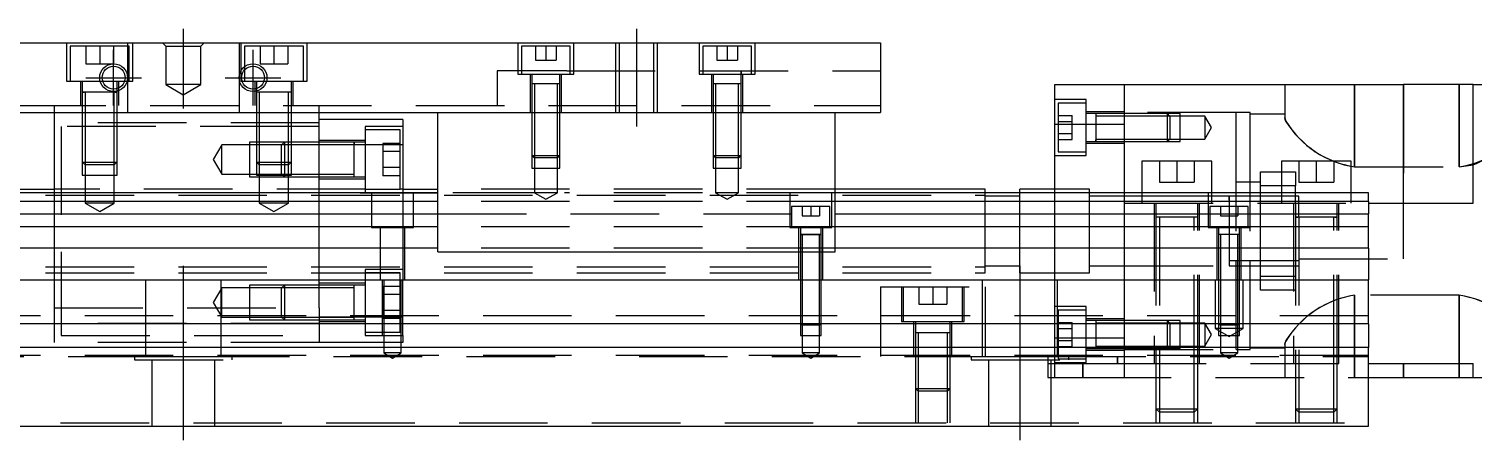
# Model space of a CAD drawing. Extents: x -10 to 540, y -253 to 102.
# Drawn here: x 147.8 to 355, y -223.3 to -164.3 of the extents above; entities that cross this region are included whole.
import ezdxf

# ---------------------------------------------------------------- set-up
doc = ezdxf.new("R2010")
doc.units = 0
doc.linetypes.add('CENTER', pattern=[50.8, 31.75, -6.35, 6.35, -6.35])
doc.linetypes.add('DASHED', pattern=[19.05, 12.7, -6.35])
doc.layers.get('0').update_dxf_attribs({"linetype": 'CONTINUOUS'})
doc.layers.add('CENTER', color=1, linetype='CENTER')

msp = doc.modelspace()

# ---------------------------------------------------------------- linework, layer by layer
at = {"color": 7, "linetype": 'CONTINUOUS'}
for p, q in [((70, -166.31), (270, -166.31)), ((270, -166.31), (270, -176.31)), ((185.500006, -173.41), (180.499994, -173.41)), ((295, -172.31), (305, -172.31)), ((295, -177.98029), (295, -172.31)), ((305, -172.31), (345, -172.31)), ((305, -187.81), (305, -172.31)), ((345, -189.31), (345, -172.31)), ((355, -172.31), (345, -172.31)), ((355, -189.31), (355, -172.31)), ((355, -172.31), (369, -172.31)), ((70, -176.31), (270, -176.31)), ((151.5, -187.81), (151.5, -176.31)), ((189.5, -187.81), (189.5, -176.31)), ((201.5, -177.31), (189.5, -177.31)), ((201.5, -177.31), (201.5, -187.81)), ((206.5, -196.31), (206.5, -176.31)), ((263.5, -196.31), (263.5, -176.31)), ((295, -177.98029), (305, -177.98029)), ((295, -187.81), (295, -177.98029)), ((317.5, -183.31), (307.5, -183.31)), ((307.5, -183.31), (307.5, -187.81)), ((317.5, -187.81), (317.5, -183.31)), ((337.5, -183.31), (327.5, -183.31)), ((327.5, -183.31), (327.5, -187.81)), ((337.5, -187.81), (337.5, -183.31)), ((133.5, -187.31), (151.5, -187.31)), ((206.5, -187.81), (133.5, -187.81)), ((201.5, -187.31), (206.5, -187.31)), ((285, -187.31), (263.5, -187.31)), ((340, -187.81), (263.5, -187.81)), ((285, -187.81), (285, -187.31)), ((290, -187.81), (290, -187.31)), ((295, -187.31), (290, -187.31)), ((320, -188.309994), (320, -189.31)), ((340, -189.062272), (340, -187.81)), ((206.5, -189.062272), (133.5, -189.062272)), ((340, -189.062272), (263.5, -189.062272)), ((321, -189.06), (320, -189.06)), ((320, -189.31), (320, -189.81)), ((324.5, -189.06), (321, -189.06)), ((327.5, -189.06), (324.5, -189.06)), ((329.5, -189.06), (327.5, -189.06)), ((330, -189.06), (329.5, -189.06)), ((340, -189.062272), (340, -190.83668)), ((340, -189.31), (355, -189.31)), ((133.5, -190.83668), (206.5, -190.83668)), ((263.5, -190.83668), (340, -190.83668)), ((320, -191.11), (320, -192.81)), ((335.500006, -191.31), (329.499994, -191.31)), ((335.500006, -191.31), (329.499994, -191.31)), ((335.500006, -191.31), (329.499994, -191.31)), ((340, -192.733076), (340, -190.83668)), ((206.5, -192.733076), (133.5, -192.733076)), ((340, -192.733076), (263.5, -192.733076)), ((321.500006, -193.81), (319.998804, -193.81)), ((320, -192.81), (320, -193.510038)), ((321.500006, -193.81), (321, -193.81)), ((340, -195.787372), (340, -192.733076)), ((206.5, -195.787372), (133.5, -195.787372)), ((206.5, -196.31), (263.5, -196.31)), ((340, -195.787372), (263.5, -195.787372)), ((340, -195.787372), (340, -200.31)), ((320, -197.56), (330, -197.56)), ((0, -200.31), (340, -200.31)), ((340, -206.61), (340, -200.31)), ((340, -206.61), (0, -206.61)), ((340, -206.61), (340, -210.01)), ((340, -210.01), (0, -210.01)), ((340, -221.31), (340, -210.01)), ((340, -212.31), (355, -212.31)), ((345, -214.31), (345, -212.31)), ((355, -214.31), (355, -212.31)), ((340, -214.31), (345, -214.31)), ((345, -214.31), (355, -214.31)), ((355, -214.31), (369, -214.31)), ((0, -221.31), (340, -221.31))]:
    msp.add_line(p, q, dxfattribs=at)
at = {"color": 3, "linetype": 'DASHED'}
for p, q in [((153.25, -166.31), (153.25, -171.81)), ((162.25, -166.81), (153.75, -166.81)), ((153.75, -166.81), (153.75, -171.81)), ((156, -166.81), (156, -169.31)), ((158, -166.81), (158, -169.31)), ((160, -166.81), (160, -169.31)), ((162, -166.31), (162, -176.31)), ((162.25, -171.81), (162.25, -166.81)), ((162.75, -171.81), (162.75, -166.31)), ((167.5, -166.81), (167, -166.31)), ((167.5, -166.81), (167.5, -172.31)), ((167.5, -166.81), (172.5, -166.81)), ((172.5, -166.81), (173, -166.31)), ((172.5, -172.31), (172.5, -166.81)), ((178, -166.31), (178, -176.31)), ((178.25, -166.31), (178.25, -171.81)), ((187.25, -166.81), (178.75, -166.81)), ((178.75, -166.81), (178.75, -169.74875)), ((181, -166.81), (181, -169.31)), ((183, -166.81), (183, -169.31)), ((185, -166.81), (185, -169.31)), ((187.25, -171.81), (187.25, -166.81)), ((187.75, -171.81), (187.75, -166.31)), ((218, -166.31), (218, -170.81)), ((225.5, -166.81), (218.5, -166.81)), ((218.5, -166.81), (218.5, -170.81)), ((220.5, -166.81), (220.5, -168.81)), ((222, -166.81), (222, -168.81)), ((223.5, -166.81), (223.5, -168.81)), ((225.5, -170.81), (225.5, -166.81)), ((226, -170.81), (226, -166.31)), ((232.000006, -166.31), (232.000006, -176.31)), ((232.5, -166.31), (232.5, -176.31)), ((237.5, -176.31), (237.5, -166.31)), ((237.999994, -176.31), (237.999994, -166.31)), ((244, -166.31), (244, -170.81)), ((251.5, -166.81), (244.5, -166.81)), ((244.5, -166.81), (244.5, -170.81)), ((246.5, -166.81), (246.5, -168.81)), ((248, -166.81), (248, -168.81)), ((249.5, -166.81), (249.5, -168.81)), ((251.5, -170.81), (251.5, -166.81)), ((252, -170.81), (252, -166.31)), ((156, -169.31), (158, -169.31)), ((158, -169.31), (160, -169.31)), ((178.75, -169.74875), (178.75, -170.232968)), ((181, -169.31), (183, -169.31)), ((183, -169.31), (185, -169.31)), ((220.5, -168.81), (222, -168.81)), ((222, -168.81), (223.5, -168.81)), ((246.5, -168.81), (248, -168.81)), ((248, -168.81), (249.5, -168.81)), ((153.25, -171.81), (162.75, -171.81)), ((155.25, -171.81), (155.25, -175.31)), ((155.5, -171.81), (155.5, -173.41)), ((160.5, -172.882418), (160.5, -171.81)), ((160.75, -175.31), (160.75, -171.81)), ((178.25, -171.81), (187.75, -171.81)), ((178.75, -170.232968), (178.75, -171.81)), ((180.25, -171.81), (180.25, -175.31)), ((180.5, -171.81), (180.5, -172.882418)), ((185.5, -173.41), (185.5, -171.81)), ((185.75, -175.31), (185.75, -171.81)), ((225, -170.31), (215, -170.31)), ((215, -170.31), (215, -175.31)), ((218, -170.81), (226, -170.81)), ((219.75, -170.81), (219.75, -176.31)), ((220, -170.81), (220, -172.21)), ((224, -172.21), (224, -170.81)), ((224.25, -176.31), (224.25, -170.81)), ((225, -170.31), (270, -170.31)), ((244, -170.81), (252, -170.81)), ((245.75, -170.81), (245.75, -176.31)), ((246, -170.81), (246, -172.21)), ((250, -170.81), (250, -170.31)), ((250, -170.31), (250, -170.81)), ((250, -172.21), (250, -170.81)), ((250.25, -176.31), (250.25, -170.81)), ((160.500006, -173.41), (155.499994, -173.41)), ((160.500006, -173.41), (155.499994, -173.41)), ((155.5, -173.405), (155.5, -173.41)), ((155.5, -173.41), (155.757448, -173.41)), ((155.757468, -173.41), (155.5, -173.41)), ((155.5, -173.41), (155.5, -173.415)), ((155.5, -173.41), (155.5, -175.31)), ((160.013852, -173.41), (155.757468, -173.41)), ((155.9, -173.41), (155.9, -175.31)), ((160.242552, -173.41), (160.013852, -173.41)), ((160.1, -175.31), (160.1, -173.41)), ((160.5, -173.41), (160.242552, -173.41)), ((160.242602, -173.41), (160.5, -173.41)), ((160.5, -173.246492), (160.5, -172.882418)), ((160.5, -173.41), (160.5, -173.246492)), ((160.5, -173.41), (160.5, -173.405)), ((160.5, -173.415), (160.5, -173.41)), ((160.5, -175.31), (160.5, -173.41)), ((172.5, -172.31), (167.5, -172.31)), ((167.5, -172.31), (170, -173.753376)), ((170, -173.753376), (172.5, -172.31)), ((180.5, -172.882418), (180.5, -173.246492)), ((180.5, -173.246492), (180.5, -173.41)), ((180.5, -173.405), (180.5, -173.41)), ((180.757468, -173.41), (180.5, -173.41)), ((180.5, -173.41), (180.5, -173.415)), ((180.5, -173.41), (180.5, -175.31)), ((185.242552, -173.41), (180.757468, -173.41)), ((180.9, -173.41), (180.9, -175.31)), ((185.1, -175.31), (185.1, -173.41)), ((185.5, -173.41), (185.242552, -173.41)), ((185.5, -173.41), (185.5, -173.405)), ((185.5, -173.415), (185.5, -173.41)), ((185.5, -175.31), (185.5, -173.41)), ((224.000006, -172.21), (219.999994, -172.21)), ((224.000006, -172.21), (219.999994, -172.21)), ((220, -172.205), (220, -172.21)), ((220.216708, -172.21), (220, -172.21)), ((220, -172.21), (220, -172.215)), ((220, -172.21), (220, -176.31)), ((223.783332, -172.21), (220.216708, -172.21)), ((220.35, -172.21), (220.35, -176.31)), ((223.65, -176.31), (223.65, -172.21)), ((224, -172.21), (223.783332, -172.21)), ((224, -172.21), (224, -172.205)), ((224, -172.215), (224, -172.21)), ((224, -176.31), (224, -172.21)), ((250.000006, -172.21), (245.999994, -172.21)), ((250.000006, -172.21), (245.999994, -172.21)), ((250.000006, -172.21), (245.999994, -172.21)), ((250.000006, -172.21), (245.999994, -172.21)), ((246, -172.205), (246, -172.21)), ((246.216708, -172.21), (246, -172.21)), ((246, -172.21), (246, -176.31)), ((246, -172.21), (246, -172.215)), ((249.783332, -172.21), (246.216708, -172.21)), ((246.35, -172.21), (246.35, -176.31)), ((249.65, -176.31), (249.65, -172.21)), ((250, -172.21), (249.783332, -172.21)), ((250, -172.21), (250, -172.205)), ((250, -176.31), (250, -172.21)), ((250, -172.215), (250, -172.21)), ((328, -172.31), (328, -177.044622)), ((338, -184.114212), (338, -172.31)), ((338, -172.31), (338, -184.114212)), ((345, -172.31), (345, -189.31)), ((353, -172.31), (353, -184.114212)), ((353, -184.114212), (353, -172.31)), ((70, -175.31), (270, -175.31)), ((151.5, -176.31), (151.5, -175.31)), ((155.5, -175.31), (155.5, -183.41)), ((155.500006, -175.31), (155.500006, -183.41)), ((155.9, -175.31), (155.9, -183.81)), ((160.1, -183.81), (160.1, -175.31)), ((160.499994, -183.41), (160.499994, -175.31)), ((160.5, -183.41), (160.5, -175.31)), ((180.5, -175.31), (180.5, -183.41)), ((180.500006, -175.31), (180.500006, -183.41)), ((180.9, -175.31), (180.9, -183.81)), ((185.1, -176.31), (185.1, -175.31)), ((185.499994, -176.31), (185.499994, -175.31)), ((185.5, -176.31), (185.5, -175.31)), ((189.5, -176.31), (189.5, -175.31)), ((299.5, -174.460758), (295, -174.460758)), ((295.5, -174.960758), (295.5, -178.460758)), ((299.5, -174.960758), (295.5, -174.960758)), ((299.5, -182.460758), (299.5, -174.460758)), ((189.5, -177.81), (151.5, -177.81)), ((185.1, -183.81), (185.1, -176.31)), ((185.499994, -183.410006), (185.499994, -176.31)), ((185.5, -183.41), (185.5, -176.31)), ((220, -176.31), (220, -182.46)), ((220.000006, -176.31), (220.000002, -182.46)), ((220.35, -176.31), (220.35, -182.81)), ((223.65, -182.81), (223.65, -176.31)), ((223.999998, -182.46), (223.999994, -176.31)), ((224, -182.46), (224, -176.31)), ((246, -176.31), (246, -182.46)), ((246.000006, -176.31), (246.000002, -182.46)), ((246.35, -176.31), (246.35, -182.81)), ((249.65, -182.81), (249.65, -176.31)), ((249.999998, -182.46), (249.999994, -176.31)), ((250, -182.46), (250, -176.31)), ((295.5, -176.728706), (297.5, -176.728706)), ((295.5, -177.594732), (297.5, -177.594732)), ((297.5, -177.594732), (297.5, -176.728706)), ((297.5, -179.326782), (297.5, -177.594732)), ((305, -176.210758), (299.5, -176.210758)), ((300.9, -176.460758), (299.5, -176.460758)), ((300.9, -176.460758), (300.895, -176.460758)), ((300.9, -176.460752), (300.9, -180.460762)), ((300.9, -176.460752), (300.9, -180.460762)), ((300.9, -176.460752), (300.9, -176.810758)), ((300.9, -176.460758), (300.9, -176.677426)), ((300.905, -176.460758), (300.9, -176.460758)), ((305, -176.460758), (300.9, -176.460758)), ((300.9, -176.677426), (300.9, -178.460758)), ((300.9, -176.810758), (300.9, -178.327714)), ((305, -176.810758), (300.9, -176.810758)), ((321, -176.31), (305, -176.31)), ((311.15, -176.460758), (305, -176.460758)), ((311.15, -176.460762), (305, -176.460762)), ((311.5, -176.810758), (305, -176.810758)), ((311.15, -178.460758), (311.15, -176.460758)), ((311.5, -176.810758), (311.15, -176.460758)), ((313, -176.460762), (311.15, -176.460762)), ((311.5, -176.810758), (311.5, -178.460758)), ((313, -176.810758), (311.5, -176.810758)), ((313, -180.460752), (313, -176.460762)), ((316.5, -176.810758), (313, -176.810758)), ((316.5, -176.810758), (316.5, -178.460758)), ((317.452628, -178.460758), (316.5, -176.810758)), ((321, -187.81), (321, -176.31)), ((323, -176.31), (321, -176.31)), ((323, -187.81), (323, -176.31)), ((328, -176.56), (323, -176.56)), ((328, -177.044622), (328.03311, -177.266202)), ((328.0406, -177.292522), (328, -177.044622)), ((328.03311, -177.266202), (328.13006, -177.52654)), ((328.159074, -177.587602), (328.0406, -177.292522)), ((152.5, -178.31), (152.5, -196.31)), ((185.1, -178.31), (152.5, -178.31)), ((185.5, -178.31), (185.1, -178.31)), ((189.5, -178.31), (185.5, -178.31)), ((196.1, -178.31), (196.1, -187.81)), ((201.5, -178.31), (196.1, -178.31)), ((198.65, -178.81), (196.1, -178.81)), ((199, -178.81), (198.65, -178.81)), ((201.1, -178.81), (199, -178.81)), ((201.1, -187.31), (201.1, -178.81)), ((295.5, -178.460758), (295.5, -181.960758)), ((295.5, -179.326782), (297.5, -179.326782)), ((295.5, -180.192808), (297.5, -180.192808)), ((297.5, -180.192808), (297.5, -179.326782)), ((300.9, -178.327714), (300.9, -178.593802)), ((300.9, -178.460758), (300.9, -180.460762)), ((300.9, -178.460758), (300.9, -180.460762)), ((300.9, -178.460758), (300.9, -180.24405)), ((300.9, -178.593802), (300.9, -180.110758)), ((300.9, -180.110758), (305, -180.110758)), ((305, -180.110758), (311.5, -180.110758)), ((311.15, -180.460758), (311.15, -178.460758)), ((311.15, -180.460758), (311.5, -180.110758)), ((311.5, -178.460758), (311.5, -180.110758)), ((311.5, -180.110758), (313, -180.110758)), ((313, -180.110758), (316.5, -180.110758)), ((316.5, -178.460758), (316.5, -180.110758)), ((316.5, -180.110758), (317.452628, -178.460758)), ((175.5, -180.96), (174.287564, -183.06)), ((175.5, -185.16), (175.5, -180.96)), ((179.5, -180.96), (175.5, -180.96)), ((184.5, -180.560002), (179.5, -180.560006)), ((179.5, -180.560006), (179.5, -185.559994)), ((184.1, -180.96), (179.5, -180.96)), ((184.5, -180.56), (184.1, -180.96)), ((184.1, -183.81), (184.1, -180.96)), ((185.1, -180.96), (184.1, -180.96)), ((184.5, -180.56), (184.5, -183.81)), ((185.1, -180.56), (184.5, -180.56)), ((185.1, -180.560006), (184.5, -180.560002)), ((185.5, -180.56), (185.1, -180.56)), ((185.5, -180.560006), (185.1, -180.560006)), ((185.5, -180.96), (185.1, -180.96)), ((189.5, -180.56), (185.5, -180.56)), ((189.5, -180.560006), (185.5, -180.560006)), ((189.5, -180.96), (185.5, -180.96)), ((196.1, -180.31), (189.5, -180.31)), ((194.505, -180.56), (189.5, -180.56)), ((195, -180.940684), (189.5, -180.940684)), ((194.5, -180.96), (189.5, -180.96)), ((195, -180.56), (194.495, -180.56)), ((194.5, -183.06), (194.5, -180.559994)), ((194.5, -185.560006), (194.5, -180.559994)), ((194.5, -180.96), (194.5, -180.559994)), ((194.5, -180.56), (194.5, -180.817448)), ((194.5, -180.817468), (194.5, -180.56)), ((194.5, -180.817468), (194.5, -180.56)), ((194.5, -182.909954), (194.5, -180.817468)), ((194.5, -185.16), (194.5, -180.96)), ((195.35, -180.56), (195, -180.56)), ((195.35, -180.940684), (195, -180.940684)), ((196.1, -180.56), (195.35, -180.56)), ((198.65, -180.940684), (195.35, -180.940684)), ((198.6, -180.750598), (198.6, -181.9053)), ((201.1, -180.750598), (198.6, -180.750598)), ((198.6, -181.9053), (198.6, -184.2147)), ((201.1, -181.9053), (198.6, -181.9053)), ((199, -180.940684), (198.65, -180.940684)), ((201.5, -180.940684), (199, -180.940684)), ((295.5, -181.960758), (299.5, -181.960758)), ((299.5, -180.460758), (300.905, -180.460758)), ((299.5, -180.710758), (305, -180.710758)), ((300.895, -180.460758), (305, -180.460758)), ((300.9, -180.24405), (300.9, -180.460758)), ((300.9, -180.24405), (300.9, -180.460758)), ((300.9, -180.460758), (300.9, -180.24409)), ((300.9, -180.460758), (300.9, -180.24409)), ((305, -180.460752), (311.15, -180.460752)), ((305, -180.460758), (311.15, -180.460758)), ((311.15, -180.460752), (313, -180.460752)), ((155.5, -183.41), (160.5, -183.41)), ((155.5, -183.41), (155.9, -183.81)), ((155.500006, -183.41), (155.500006, -185.31)), ((160.1, -183.81), (155.9, -183.81)), ((155.9, -183.81), (155.9, -185.31)), ((160.1, -183.81), (160.5, -183.41)), ((160.1, -185.31), (160.1, -183.81)), ((160.499994, -185.31), (160.499994, -183.41)), ((174.287564, -183.06), (175.5, -185.16)), ((180.5, -183.41), (185.5, -183.41)), ((180.5, -183.41), (180.9, -183.81)), ((180.500006, -183.41), (180.500006, -185.31)), ((185.1, -183.81), (180.9, -183.81)), ((180.9, -183.81), (180.9, -185.31)), ((184.1, -185.16), (184.1, -183.81)), ((184.5, -183.81), (184.5, -185.56)), ((185.1, -183.81), (185.5, -183.41)), ((185.1, -185.31), (185.1, -183.81)), ((185.499994, -185.31), (185.499994, -183.410006)), ((194.5, -185.302552), (194.5, -182.909954)), ((198.6, -184.2147), (198.6, -185.369402)), ((201.1, -184.2147), (198.6, -184.2147)), ((220, -182.46), (224, -182.46)), ((220, -182.46), (220.35, -182.81)), ((220.000002, -182.46), (220.000006, -184.31)), ((220.000006, -184.31), (223.999994, -184.31)), ((223.65, -182.81), (220.35, -182.81)), ((220.35, -182.81), (220.35, -184.31)), ((220.35, -184.31), (220.35, -187.81)), ((223.65, -182.81), (224, -182.46)), ((223.65, -184.31), (223.65, -182.81)), ((223.65, -187.81), (223.65, -184.31)), ((223.999994, -184.31), (223.999998, -182.46)), ((246, -182.46), (250, -182.46)), ((246, -182.46), (246.35, -182.81)), ((246.000002, -182.46), (246.000006, -184.31)), ((246.000006, -184.31), (249.999994, -184.31)), ((249.65, -182.81), (246.35, -182.81)), ((246.35, -182.81), (246.35, -184.31)), ((246.35, -184.31), (246.35, -187.81)), ((249.65, -182.81), (250, -182.46)), ((249.65, -184.31), (249.65, -182.81)), ((249.65, -187.81), (249.65, -184.31)), ((249.999994, -184.31), (249.999998, -182.46)), ((295, -182.460758), (299.5, -182.460758)), ((310, -183.31), (310, -186.31)), ((312.5, -183.31), (312.5, -186.31)), ((315, -183.31), (315, -186.31)), ((330, -183.31), (330, -186.31)), ((332.5, -183.31), (332.5, -186.31)), ((335, -183.31), (335, -186.31)), ((338, -184.114212), (353, -184.114212)), ((353, -184.114212), (355.000156, -183.8137)), ((155.500006, -185.31), (160.499994, -185.31)), ((155.9, -185.31), (155.9, -189.31)), ((160.1, -189.31), (160.1, -185.31)), ((175.5, -185.16), (179.5, -185.16)), ((179.5, -185.16), (184.1, -185.16)), ((179.5, -185.559994), (184.5, -185.559994)), ((180.500006, -185.31), (185.499994, -185.31)), ((180.9, -185.31), (180.9, -189.31)), ((184.1, -185.16), (189.5, -185.16)), ((184.1, -185.16), (184.5, -185.56)), ((184.1, -185.16), (189.5, -185.16)), ((184.5, -185.559994), (189.5, -185.559994)), ((184.5, -185.56), (189.5, -185.559998)), ((185.1, -189.31), (185.1, -185.31)), ((189.5, -185.16), (194.5, -185.16)), ((189.5, -185.559998), (194.505, -185.56)), ((189.5, -185.81), (196.1, -185.81)), ((194.495, -185.56), (196.1, -185.56)), ((194.5, -185.560006), (194.5, -185.16)), ((194.5, -185.56), (194.5, -185.302552)), ((201.1, -185.369402), (198.6, -185.369402)), ((310, -186.31), (312.5, -186.31)), ((312.5, -186.31), (315, -186.31)), ((324.5, -186.31), (321, -186.31)), ((324.5, -184.81), (327.5, -184.81)), ((324.5, -186.81), (324.5, -184.81)), ((327.5, -184.81), (329.5, -184.81)), ((329.5, -184.81), (329.5, -186.81)), ((330, -186.31), (332.5, -186.31)), ((332.5, -186.31), (335, -186.31)), ((55, -188.185), (285, -188.185)), ((196.1, -187.31), (151.5, -187.31)), ((151.5, -200.31), (151.5, -187.81)), ((189.5, -200.31), (189.5, -187.81)), ((195.35, -187.81), (206.5, -187.81)), ((196.1, -187.31), (201.1, -187.31)), ((197, -187.81), (197, -192.81)), ((221.35, -187.81), (198.65, -187.81)), ((201.5, -187.31), (201.1, -187.31)), ((201.5, -187.81), (201.5, -200.31)), ((203, -192.81), (203, -187.81)), ((263.5, -187.31), (206.5, -187.31)), ((223.65, -187.81), (220.35, -187.81)), ((220.35, -187.81), (222, -188.762628)), ((222, -188.762628), (223.65, -187.81)), ((263.5, -187.81), (224.65, -187.81)), ((249.65, -187.81), (246.35, -187.81)), ((246.35, -187.81), (248, -188.762628)), ((248, -188.762628), (249.65, -187.81)), ((257, -187.81), (257, -192.81)), ((263, -192.81), (263, -187.81)), ((285, -193.31), (285, -187.81)), ((290, -188.31), (285, -188.31)), ((290, -193.31), (290, -187.81)), ((300, -187.31), (295, -187.31)), ((295, -200.31), (295, -187.81)), ((300, -187.81), (300, -187.31)), ((300, -193.31), (300, -187.81)), ((305, -188.31), (300, -188.31)), ((305, -189.31), (305, -187.81)), ((307.5, -188.31), (305, -188.31)), ((307.5, -187.81), (307.5, -189.31)), ((317.5, -188.31), (307.5, -188.31)), ((317, -187.81), (317, -192.81)), ((317.5, -189.31), (317.5, -187.81)), ((320, -188.31), (317.5, -188.31)), ((320, -188.31), (319.995, -188.31)), ((320, -188.31), (320, -188.874922)), ((320, -188.311002), (320, -188.31)), ((321, -188.31), (320, -188.31)), ((320.005, -188.31), (320, -188.31)), ((320, -188.874038), (320, -188.311002)), ((321, -189.31), (321, -187.81)), ((324.5, -188.31), (321, -188.31)), ((323, -192.81), (323, -187.81)), ((327.5, -186.81), (324.5, -186.81)), ((324.5, -187.81), (324.5, -186.81)), ((324.5, -189.31), (324.5, -187.81)), ((327.5, -188.31), (324.5, -188.31)), ((329.5, -186.81), (327.5, -186.81)), ((327.5, -187.81), (327.5, -189.31)), ((329.5, -188.31), (327.5, -188.31)), ((329.5, -187.81), (329.5, -186.81)), ((329.5, -189.31), (329.5, -187.81)), ((330, -188.31), (329.5, -188.31)), ((330, -189.31), (330, -188.31)), ((337.5, -189.31), (337.5, -187.81)), ((160.1, -189.31), (155.9, -189.31)), ((155.9, -189.31), (158, -190.522436)), ((158, -190.522436), (160.1, -189.31)), ((185.1, -189.31), (180.9, -189.31)), ((180.9, -189.31), (183, -190.522436)), ((183, -190.522436), (185.1, -189.31)), ((263.5, -189.062272), (206.5, -189.062272)), ((262.75, -189.81), (257.25, -189.81)), ((257.25, -189.81), (257.25, -192.81)), ((258.75, -189.81), (258.75, -191.11)), ((260, -189.81), (260, -191.11)), ((261.25, -189.81), (261.25, -191.11)), ((262.75, -192.81), (262.75, -189.81)), ((305, -200.31), (305, -189.31)), ((305, -189.31), (340, -189.31)), ((309.25, -189.31), (309.25, -212.31)), ((309.5, -189.31), (309.5, -191.31)), ((315.5, -191.31), (315.5, -189.31)), ((315.75, -212.31), (315.75, -189.31)), ((322.75, -189.81), (317.25, -189.81)), ((317.25, -189.81), (317.25, -192.81)), ((318.75, -189.81), (318.75, -191.11)), ((320, -188.874922), (320, -189.309226)), ((320, -189.309226), (320, -189.709154)), ((320, -189.81), (320, -191.11)), ((321, -189.81), (321, -189.31)), ((321, -192.81), (321, -189.81)), ((321.25, -189.81), (321.25, -191.11)), ((322.75, -192.81), (322.75, -189.81)), ((324.5, -199.81), (324.5, -189.31)), ((329.25, -189.31), (329.25, -212.31)), ((329.5, -189.31), (329.5, -191.31)), ((330, -191.31), (330, -189.31)), ((335.5, -191.31), (335.5, -189.31)), ((335.75, -212.31), (335.75, -189.31)), ((345, -193.31), (345, -189.31)), ((206.5, -190.83668), (263.5, -190.83668)), ((258.75, -191.11), (260, -191.11)), ((260, -191.11), (261.25, -191.11)), ((315.500006, -191.31), (309.499994, -191.31)), ((309.5, -191.305), (309.5, -191.31)), ((309.849602, -191.31), (309.5, -191.31)), ((309.5, -191.31), (309.5, -212.31)), ((309.5, -191.31), (309.5, -191.315)), ((315.15035, -191.31), (309.849602, -191.31)), ((310, -191.31), (310, -212.31)), ((315, -212.31), (315, -191.31)), ((315.5, -191.31), (315.15035, -191.31)), ((315.5, -191.31), (315.5, -191.305)), ((315.5, -212.31), (315.5, -191.31)), ((315.5, -191.315), (315.5, -191.31)), ((318.75, -191.11), (320, -191.11)), ((320, -191.11), (321.25, -191.11)), ((320, -191.209918), (320, -192.809894)), ((329.5, -191.305), (329.5, -191.31)), ((329.5, -191.31), (329.84965, -191.31)), ((329.849602, -191.31), (329.5, -191.31)), ((329.5, -191.31), (329.5, -212.31)), ((329.5, -191.31), (329.5, -191.315)), ((335.15035, -191.31), (329.849602, -191.31)), ((330, -191.31), (330, -212.31)), ((335, -212.31), (335, -191.31)), ((335.150204, -191.31), (335.5, -191.31)), ((335.5, -191.31), (335.15035, -191.31)), ((335.5, -191.31), (335.5, -191.305)), ((335.5, -212.31), (335.5, -191.31)), ((335.5, -191.315), (335.5, -191.31)), ((197, -192.81), (203, -192.81)), ((198.25, -192.81), (198.25, -200.31)), ((201.75, -200.31), (201.75, -192.81)), ((263.5, -192.733076), (206.5, -192.733076)), ((257, -192.81), (263, -192.81)), ((258.25, -192.81), (258.25, -200.31)), ((259.998804, -193.81), (258.499994, -193.81)), ((261.500006, -193.81), (258.499994, -193.81)), ((259.998804, -193.81), (258.499994, -193.81)), ((258.5, -192.81), (258.5, -193.81)), ((258.5, -193.805), (258.5, -193.81)), ((258.624678, -193.81), (258.5, -193.81)), ((258.5, -193.81), (258.62467, -193.81)), ((258.624678, -193.81), (258.5, -193.81)), ((258.5, -193.81), (258.5, -193.815)), ((258.5, -193.81), (258.5, -200.31)), ((258.62467, -193.81), (261.375392, -193.81)), ((259.998804, -193.81), (258.624678, -193.81)), ((259.998804, -193.81), (258.624678, -193.81)), ((258.75, -193.81), (258.75, -200.31)), ((261.500006, -193.81), (259.998804, -193.81)), ((261.500006, -193.81), (259.998804, -193.81)), ((261.37533, -193.81), (259.998804, -193.81)), ((261.37533, -193.81), (259.998804, -193.81)), ((261.25, -200.31), (261.25, -193.81)), ((261.5, -193.81), (261.37533, -193.81)), ((261.5, -193.81), (261.37533, -193.81)), ((261.375392, -193.81), (261.5, -193.81)), ((261.5, -193.81), (261.5, -192.81)), ((261.5, -193.81), (261.5, -193.805)), ((261.5, -193.815), (261.5, -193.81)), ((261.5, -200.31), (261.5, -193.81)), ((261.75, -200.31), (261.75, -192.81)), ((285, -199.31), (285, -193.31)), ((290, -199.31), (290, -193.31)), ((300, -199.31), (300, -193.31)), ((317, -192.81), (323, -192.81)), ((318.25, -192.81), (318.25, -200.31)), ((319.998804, -193.81), (318.499994, -193.81)), ((319.998804, -193.81), (318.499994, -193.81)), ((318.5, -192.81), (318.5, -193.81)), ((318.5, -193.805), (318.5, -193.81)), ((318.624678, -193.81), (318.5, -193.81)), ((318.624678, -193.81), (318.5, -193.81)), ((318.5, -193.81), (318.5, -200.31)), ((318.5, -193.81), (318.5, -193.815)), ((320, -193.81), (318.624678, -193.81)), ((319.998804, -193.81), (318.624678, -193.81)), ((318.75, -193.81), (318.75, -200.31)), ((321, -193.81), (319.998804, -193.81)), ((321.37533, -193.81), (319.998804, -193.81)), ((320, -192.809894), (320, -193.109992)), ((320, -193.109992), (320, -193.510036)), ((320, -193.510036), (320, -197.74509)), ((320, -193.510038), (320, -198.310006)), ((321.000136, -193.81), (320, -193.81)), ((321, -193.31), (321, -192.81)), ((321, -210.31), (321, -193.31)), ((321.37533, -193.81), (321.000136, -193.81)), ((321.25, -200.31), (321.25, -193.81)), ((321.5, -193.81), (321.37533, -193.81)), ((321.5, -193.81), (321.37533, -193.81)), ((321.5, -193.81), (321.5, -192.81)), ((321.5, -193.81), (321.5, -193.805)), ((321.5, -200.31), (321.5, -193.81)), ((321.5, -193.815), (321.5, -193.81)), ((321.75, -200.31), (321.75, -192.81)), ((323, -193.31), (323, -192.81)), ((323, -210.31), (323, -193.31)), ((345, -197.31), (345, -193.31)), ((152.5, -196.31), (152.5, -200.31)), ((263.5, -195.787372), (206.5, -195.787372)), ((55, -198.435), (285, -198.435)), ((196.1, -198.81), (196.1, -208.31)), ((201.5, -198.81), (196.1, -198.81)), ((285, -198.31), (290, -198.31)), ((300, -198.31), (305, -198.31)), ((305, -198.31), (320.005, -198.31)), ((319.995, -198.31), (329.5, -198.31)), ((320, -197.74509), (320, -198.308998)), ((320, -198.308998), (320, -198.31)), ((320.005, -198.31), (329.5, -198.31)), ((329.5, -198.31), (330, -198.31)), ((330, -197.31), (345, -197.31)), ((55, -199.31), (285, -199.31)), ((151.5, -204.31), (151.5, -200.31)), ((152.5, -200.31), (152.5, -206.61)), ((164.638098, -211.31), (164.638098, -200.31)), ((175.361902, -200.31), (175.361902, -211.31)), ((189.5, -204.31), (189.5, -200.31)), ((196.1, -200.81), (189.5, -200.81)), ((201.1, -199.31), (196.1, -199.31)), ((198.500006, -200.31), (198.500006, -206.61)), ((198.75, -200.31), (198.75, -208.31)), ((201.1, -200.31), (201.1, -199.31)), ((201.1, -206.61), (201.1, -200.31)), ((201.25, -208.31), (201.25, -200.31)), ((201.499994, -206.61), (201.499994, -200.31)), ((258.5, -200.31), (258.5, -206.56)), ((258.500006, -200.31), (258.500006, -206.560006)), ((258.75, -200.31), (258.75, -206.61)), ((261.25, -206.61), (261.25, -200.31)), ((261.499994, -206.560006), (261.499994, -200.31)), ((261.5, -206.56), (261.5, -200.31)), ((284.638098, -211.31), (284.638098, -200.31)), ((290, -199.31), (295, -199.31)), ((295, -199.31), (300, -199.31)), ((295, -206.61), (295, -200.31)), ((295.361902, -200.31), (295.361902, -211.31)), ((305, -206.61), (305, -200.31)), ((318, -200.31), (318, -207.31)), ((318.5, -200.31), (318.5, -206.56)), ((318.500006, -200.31), (318.500006, -206.560006)), ((318.75, -200.31), (318.75, -206.61)), ((321.25, -206.61), (321.25, -200.31)), ((321.499994, -206.560006), (321.499994, -200.31)), ((321.5, -206.56), (321.5, -200.31)), ((322, -207.31), (322, -200.31)), ((324.5, -199.81), (329.5, -199.81)), ((324.5, -201.81), (324.5, -199.81)), ((175.5, -201.46), (174.287564, -203.56)), ((175.5, -205.66), (175.5, -201.46)), ((179.5, -201.46), (175.5, -201.46)), ((184.5, -201.060002), (179.5, -201.060006)), ((179.5, -201.060006), (179.5, -206.059994)), ((184.1, -201.46), (179.5, -201.46)), ((184.5, -201.06), (184.1, -201.46)), ((184.1, -205.66), (184.1, -201.46)), ((189.5, -201.46), (184.1, -201.46)), ((184.5, -201.06), (184.5, -206.06)), ((189.5, -201.06), (184.5, -201.06)), ((189.5, -201.060006), (184.5, -201.060002)), ((194.5, -201.06), (189.5, -201.06)), ((194.5, -201.46), (189.5, -201.46)), ((194.5, -201.06), (194.495, -201.06)), ((194.5, -203.409968), (194.5, -201.059994)), ((194.5, -203.56), (194.5, -201.059994)), ((194.5, -206.060006), (194.5, -201.059994)), ((194.5, -201.317468), (194.5, -201.06)), ((196.1, -201.06), (194.5, -201.06)), ((194.505, -201.06), (194.5, -201.06)), ((194.5, -203.409954), (194.5, -201.317468)), ((198.6, -201.250598), (198.6, -202.4053)), ((201.1, -201.250598), (198.6, -201.250598)), ((201.1, -202.4053), (198.6, -202.4053)), ((198.6, -202.4053), (198.6, -204.7147)), ((270, -201.31), (270, -206.61)), ((270, -201.31), (285, -201.31)), ((273, -201.31), (273, -206.31)), ((273.25, -201.31), (273.25, -206.31)), ((275.5, -201.31), (275.5, -203.81)), ((277.5, -201.31), (277.5, -203.81)), ((279.5, -201.31), (279.5, -203.81)), ((281.75, -206.31), (281.75, -201.31)), ((282, -206.31), (282, -201.31)), ((285, -201.31), (285, -206.61)), ((329.5, -201.81), (324.5, -201.81)), ((353, -202.505788), (338, -202.505788)), ((338, -214.31), (338, -202.505788)), ((338, -202.505788), (338, -212.31)), ((353, -202.505788), (353, -214.31)), ((353, -212.31), (353, -202.505788)), ((151.5, -204.31), (189.5, -204.31)), ((151.5, -206.61), (151.5, -204.31)), ((174.287564, -203.56), (175.5, -205.66)), ((189.5, -204.31), (189.5, -206.61)), ((194.5, -203.76002), (194.5, -203.409954)), ((194.5, -206.060006), (194.5, -203.409968)), ((194.5, -205.802552), (194.5, -203.76002)), ((201.1, -204.7147), (198.6, -204.7147)), ((198.6, -204.7147), (198.6, -205.869402)), ((275.5, -203.81), (277.5, -203.81)), ((277.5, -203.81), (279.5, -203.81)), ((299.5, -204.159242), (295, -204.159242)), ((295.5, -204.659242), (295.5, -206.61)), ((299.5, -204.659242), (295.5, -204.659242)), ((299.5, -212.159242), (299.5, -204.159242)), ((340, -205.46), (0, -205.46)), ((189.5, -206.585918), (151.5, -206.585918)), ((151.5, -209.31), (151.5, -206.61)), ((152.5, -206.61), (152.5, -208.31)), ((175.5, -205.66), (179.5, -205.66)), ((179.5, -205.66), (184.1, -205.66)), ((179.5, -206.059994), (184.5, -206.059998)), ((184.1, -205.66), (189.5, -205.66)), ((184.1, -205.66), (184.5, -206.06)), ((184.5, -206.059998), (189.5, -206.059994)), ((184.5, -206.06), (189.5, -206.06)), ((189.5, -205.66), (194.5, -205.66)), ((198.500006, -205.679316), (189.5, -205.679316)), ((189.5, -206.06), (194.5, -206.06)), ((189.5, -206.31), (196.1, -206.31)), ((189.5, -206.61), (189.5, -209.31)), ((194.495, -206.06), (194.5, -206.06)), ((194.5, -206.06), (194.5, -205.802552)), ((194.5, -206.06), (196.1, -206.06)), ((194.5, -206.06), (194.505, -206.06)), ((201.5, -205.679316), (198.500006, -205.679316)), ((198.500006, -206.61), (198.500006, -208.31)), ((201.1, -205.869402), (198.6, -205.869402)), ((201.1, -207.81), (201.1, -206.61)), ((201.499994, -208.31), (201.499994, -206.61)), ((258.5, -206.56), (261.5, -206.56)), ((258.5, -206.56), (258.55, -206.61)), ((258.500006, -206.560006), (258.500006, -206.61)), ((258.500006, -206.61), (258.500006, -208.31)), ((258.55, -206.61), (258.75, -206.81)), ((258.75, -206.61), (258.75, -206.81)), ((261.25, -206.81), (258.75, -206.81)), ((258.75, -206.81), (258.75, -208.31)), ((261.25, -206.81), (261.25, -206.61)), ((261.25, -206.81), (261.45, -206.61)), ((261.25, -208.31), (261.25, -206.81)), ((261.45, -206.61), (261.5, -206.56)), ((261.499994, -206.61), (261.499994, -206.560006)), ((261.499994, -208.31), (261.499994, -206.61)), ((270, -206.61), (270, -210.01)), ((273, -206.31), (282, -206.31)), ((274.75, -206.31), (274.75, -211.31)), ((275, -206.31), (275, -206.61)), ((275, -206.61), (275, -207.91)), ((280, -206.61), (280, -206.31)), ((280, -207.91), (280, -206.61)), ((280.25, -211.31), (280.25, -206.31)), ((285, -206.61), (285, -210.01)), ((295, -208.63971), (295, -206.61)), ((295.5, -206.427192), (297.5, -206.427192)), ((295.5, -206.61), (295.5, -208.159242)), ((297.5, -207.293218), (297.5, -206.427192)), ((305, -205.909242), (299.5, -205.909242)), ((300.9, -206.159242), (299.5, -206.159242)), ((300.9, -206.159242), (300.895, -206.159242)), ((300.9, -206.159238), (300.9, -206.61)), ((300.9, -206.159242), (300.9, -206.37591)), ((300.905, -206.159242), (300.9, -206.159242)), ((305, -206.159242), (300.9, -206.159242)), ((300.9, -206.37591), (300.9, -206.609676)), ((305, -206.509242), (300.9, -206.509242)), ((300.9, -206.609676), (300.9, -206.744256)), ((300.9, -206.61), (300.9, -206.744252)), ((300.9, -206.744252), (300.9, -208.019196)), ((300.9, -206.744256), (300.9, -208.159242)), ((311.15, -206.159242), (305, -206.159242)), ((311.15, -206.159248), (305, -206.159248)), ((311.5, -206.509242), (305, -206.509242)), ((305, -210.01), (305, -206.61)), ((311.15, -208.159242), (311.15, -206.159242)), ((311.5, -206.509242), (311.15, -206.159242)), ((313, -206.159248), (311.15, -206.159248)), ((311.5, -206.509242), (311.5, -208.159242)), ((313, -206.509242), (311.5, -206.509242)), ((313, -210.159238), (313, -206.159248)), ((316.5, -206.509242), (313, -206.509242)), ((316.5, -206.509242), (316.5, -208.159242)), ((317.452628, -208.159242), (316.5, -206.509242)), ((318.5, -206.56), (321.5, -206.56)), ((318.5, -206.56), (318.55, -206.61)), ((318.500006, -206.560006), (318.500006, -206.61)), ((318.500006, -206.61), (318.500006, -208.31)), ((318.55, -206.61), (318.75, -206.81)), ((318.75, -206.61), (318.75, -206.81)), ((321.25, -206.81), (318.75, -206.81)), ((318.75, -206.81), (318.75, -208.31)), ((321.25, -206.81), (321.25, -206.61)), ((321.25, -206.81), (321.45, -206.61)), ((321.25, -208.31), (321.25, -206.81)), ((321.45, -206.61), (321.5, -206.56)), ((321.499994, -206.61), (321.499994, -206.560006)), ((321.499994, -208.31), (321.499994, -206.61)), ((152.5, -208.31), (189.5, -208.31)), ((196.1, -207.81), (198.500006, -207.81)), ((196.1, -208.31), (198.500006, -208.31)), ((198.500006, -207.81), (201.1, -207.81)), ((198.500006, -208.31), (201.499994, -208.31)), ((198.75, -208.31), (198.75, -210.81)), ((201.25, -210.81), (201.25, -208.31)), ((201.5, -208.31), (201.5, -209.31)), ((258.500006, -208.31), (261.499994, -208.31)), ((258.75, -208.31), (258.75, -210.81)), ((261.25, -210.81), (261.25, -208.31)), ((280.000006, -207.91), (274.999994, -207.91)), ((280.000006, -207.91), (274.999994, -207.91)), ((275, -207.905), (275, -207.91)), ((275.257468, -207.91), (275, -207.91)), ((275, -207.91), (275, -207.915)), ((275, -207.91), (275, -210.01)), ((279.742552, -207.91), (275.257468, -207.91)), ((275.4, -207.91), (275.4, -210.01)), ((279.6, -210.01), (279.6, -207.91)), ((280, -207.91), (279.742552, -207.91)), ((280, -207.91), (280, -207.905)), ((280, -207.915), (280, -207.91)), ((280, -210.01), (280, -207.91)), ((295, -208.63971), (305, -208.63971)), ((295, -210.01), (295, -208.63971)), ((295.5, -207.293218), (297.5, -207.293218)), ((295.5, -208.159242), (295.5, -210.01)), ((295.5, -209.025268), (297.5, -209.025268)), ((297.5, -209.025268), (297.5, -207.293218)), ((297.5, -209.891294), (297.5, -209.025268)), ((300.9, -208.019196), (300.9, -208.299288)), ((300.9, -208.159242), (300.9, -209.574302)), ((300.9, -208.299288), (300.9, -209.574304)), ((311.15, -210.159242), (311.15, -208.159242)), ((311.5, -208.159242), (311.5, -209.809242)), ((316.5, -208.159242), (316.5, -209.809242)), ((316.5, -209.809242), (317.452628, -208.159242)), ((322, -207.31), (318, -207.31)), ((318, -207.31), (320, -208.4647)), ((318.500006, -208.31), (321.499994, -208.31)), ((318.75, -208.31), (318.75, -210.81)), ((320, -208.4647), (322, -207.31)), ((321.25, -210.81), (321.25, -208.31)), ((328.03311, -209.353798), (328.13006, -209.09346)), ((328.159074, -209.032398), (328.0406, -209.327478)), ((340, -211.16), (0, -211.16)), ((189.5, -209.31), (151.5, -209.31)), ((201.5, -209.31), (189.5, -209.31)), ((201.25, -210.81), (198.75, -210.81)), ((198.75, -210.81), (200, -211.531688)), ((200, -211.531688), (201.25, -210.81)), ((261.25, -210.81), (258.75, -210.81)), ((258.75, -210.81), (260, -211.531688)), ((260, -211.531688), (261.25, -210.81)), ((270, -210.01), (270, -211.31)), ((275, -210.01), (275, -211.31)), ((275.4, -210.01), (275.4, -211.31)), ((279.6, -211.31), (279.6, -210.01)), ((280, -211.31), (280, -210.01)), ((285, -210.01), (285, -211.31)), ((295, -211.31), (295, -210.01)), ((295.5, -209.891294), (297.5, -209.891294)), ((295.5, -210.01), (295.5, -211.31)), ((299.5, -210.159242), (300.9, -210.159242)), ((299.5, -210.409242), (305, -210.409242)), ((300.895, -210.159242), (300.9, -210.159242)), ((300.9, -209.574302), (300.9, -209.942534)), ((300.9, -209.574304), (300.9, -210.01)), ((300.9, -209.809242), (305, -209.809242)), ((300.9, -209.942534), (300.9, -210.010154)), ((300.9, -210.01), (300.9, -210.159248)), ((300.9, -210.010154), (300.9, -210.159242)), ((300.9, -210.159242), (300.905, -210.159242)), ((300.9, -210.159242), (305, -210.159242)), ((305, -209.809242), (311.5, -209.809242)), ((305, -212.31), (305, -210.01)), ((305, -210.159238), (311.15, -210.159238)), ((305, -210.159242), (311.15, -210.159242)), ((305, -210.31), (321, -210.31)), ((311.15, -210.159242), (311.5, -209.809242)), ((311.15, -210.159238), (313, -210.159238)), ((311.5, -209.809242), (313, -209.809242)), ((313, -209.809242), (316.5, -209.809242)), ((321.25, -210.81), (318.75, -210.81)), ((318.75, -210.81), (320, -211.531688)), ((320, -211.531688), (321.25, -210.81)), ((321, -210.31), (323, -210.31)), ((323, -210.06), (328, -210.06)), ((328.0406, -209.327478), (328, -209.575378)), ((328, -209.575378), (328.03311, -209.353798)), ((328, -209.575378), (328, -214.31)), ((115.361902, -211.31), (224.638098, -211.31)), ((163, -211.31), (163, -211.81)), ((163, -211.81), (177, -211.81)), ((164.638098, -211.31), (175.361902, -211.31)), ((165.5, -211.81), (165.5, -221.31)), ((174.5, -221.31), (174.5, -211.81)), ((177, -211.81), (177, -211.31)), ((235.361902, -211.31), (284.638098, -211.31)), ((275, -211.31), (275, -215.91)), ((275.000006, -211.31), (275.000006, -215.910006)), ((275.4, -211.31), (275.4, -216.31)), ((279.6, -216.31), (279.6, -211.31)), ((279.999994, -215.910006), (279.999994, -211.31)), ((280, -215.91), (280, -211.31)), ((283, -211.31), (283, -211.81)), ((283, -211.81), (297, -211.81)), ((284.638098, -211.31), (295.361902, -211.31)), ((285.5, -211.81), (285.5, -221.31)), ((294, -211.31), (294, -212.31)), ((294, -212.31), (304, -212.31)), ((294, -212.31), (294, -214.31)), ((294.5, -221.31), (294.5, -211.81)), ((295, -214.31), (295, -211.31)), ((295, -212.159242), (299.5, -212.159242)), ((295.361902, -211.31), (340, -211.31)), ((295.5, -211.31), (295.5, -211.659242)), ((295.5, -211.659242), (299.5, -211.659242)), ((297, -211.81), (297, -211.31)), ((299, -214.31), (299, -212.31)), ((299, -212.31), (299, -214.31)), ((304, -212.31), (304, -211.31)), ((304, -211.31), (304, -212.31)), ((304, -212.31), (340, -212.31)), ((305, -214.31), (305, -212.31)), ((309.5, -212.31), (309.5, -218.81)), ((309.500006, -212.31), (309.500006, -218.810006)), ((310, -212.31), (310, -219.31)), ((315, -219.31), (315, -212.31)), ((315.499994, -218.810006), (315.499994, -212.31)), ((315.5, -218.81), (315.5, -212.31)), ((329.5, -212.31), (329.5, -218.81)), ((329.500006, -212.31), (329.500006, -218.810006)), ((330, -212.31), (330, -219.31)), ((335, -219.31), (335, -212.31)), ((335.499994, -218.810006), (335.499994, -212.31)), ((335.5, -218.81), (335.5, -212.31)), ((338, -212.31), (338, -214.31)), ((345, -212.31), (345, -214.31)), ((353, -214.31), (353, -212.31)), ((294, -214.31), (299, -214.31)), ((299, -214.31), (340, -214.31)), ((275, -215.91), (280, -215.91)), ((275, -215.91), (275.4, -216.31)), ((275.000006, -215.910006), (275.000006, -220.81)), ((279.6, -216.31), (275.4, -216.31)), ((275.4, -216.31), (275.4, -220.81)), ((279.6, -216.31), (280, -215.91)), ((279.6, -220.81), (279.6, -216.31)), ((279.999994, -220.81), (279.999994, -215.910006)), ((309.5, -218.81), (315.5, -218.81)), ((309.5, -218.81), (310, -219.31)), ((309.500006, -218.810006), (309.500006, -220.81)), ((315, -219.31), (310, -219.31)), ((310, -219.31), (310, -220.81)), ((315, -219.31), (315.5, -218.81)), ((315, -220.81), (315, -219.31)), ((315.499994, -220.81), (315.499994, -218.810006)), ((329.5, -218.81), (335.5, -218.81)), ((329.5, -218.81), (330, -219.31)), ((329.500006, -218.810006), (329.500006, -220.81)), ((335, -219.31), (330, -219.31)), ((330, -219.31), (330, -220.81)), ((335, -219.31), (335.5, -218.81)), ((335, -220.81), (335, -219.31)), ((335.499994, -220.81), (335.499994, -218.810006)), ((0, -220.81), (340, -220.81))]:
    msp.add_line(p, q, dxfattribs=at)
at = {"color": 3, "linetype": 'CONTINUOUS'}
for centre in [(160, -171.31), (180, -171.31)]:
    msp.add_circle(centre, 2, dxfattribs=at)
at = {"color": 7, "linetype": 'CONTINUOUS'}
for centre in [(160, -171.31), (180, -171.31)]:
    msp.add_circle(centre, 1.65, dxfattribs=at)
at = {"color": 3, "linetype": 'DASHED'}
for centre, radius, start, end in [((340.201275, -170.128539), 14.157848, 211.50258976, 261.05531002), ((340.184133, -170.138484), 14.145367, 211.77681625, 261.11763622), ((350.798725, -170.128539), 14.157848, 278.94468998, 328.49741024), ((349.046423, -168.265785), 16.648862, 290.9532474, 325.95062329), ((340.201275, -216.491461), 14.157848, 98.94468998, 148.49741024), ((340.184133, -216.481516), 14.145367, 98.88236378, 148.22318375), ((350.798725, -216.491461), 14.157848, 31.50258976, 81.05531002), ((350.815867, -216.481516), 14.145367, 31.77681625, 81.11763622)]:
    msp.add_arc(centre, radius, start, end, dxfattribs=at)
at = {"layer": 'CENTER', "color": 1, "linetype": 'CENTER'}
for p, q in [((170, -164.31), (170, -175.753376)), ((235, -164.31), (235, -178.31)), ((160, -175.31), (160, -167.31)), ((180, -175.31), (180, -167.31)), ((156, -171.31), (164, -171.31)), ((176, -171.31), (184, -171.31)), ((170, -198.31), (170, -223.31)), ((290, -198.31), (290, -223.31))]:
    msp.add_line(p, q, dxfattribs=at)

doc.saveas('drawing.dxf')
